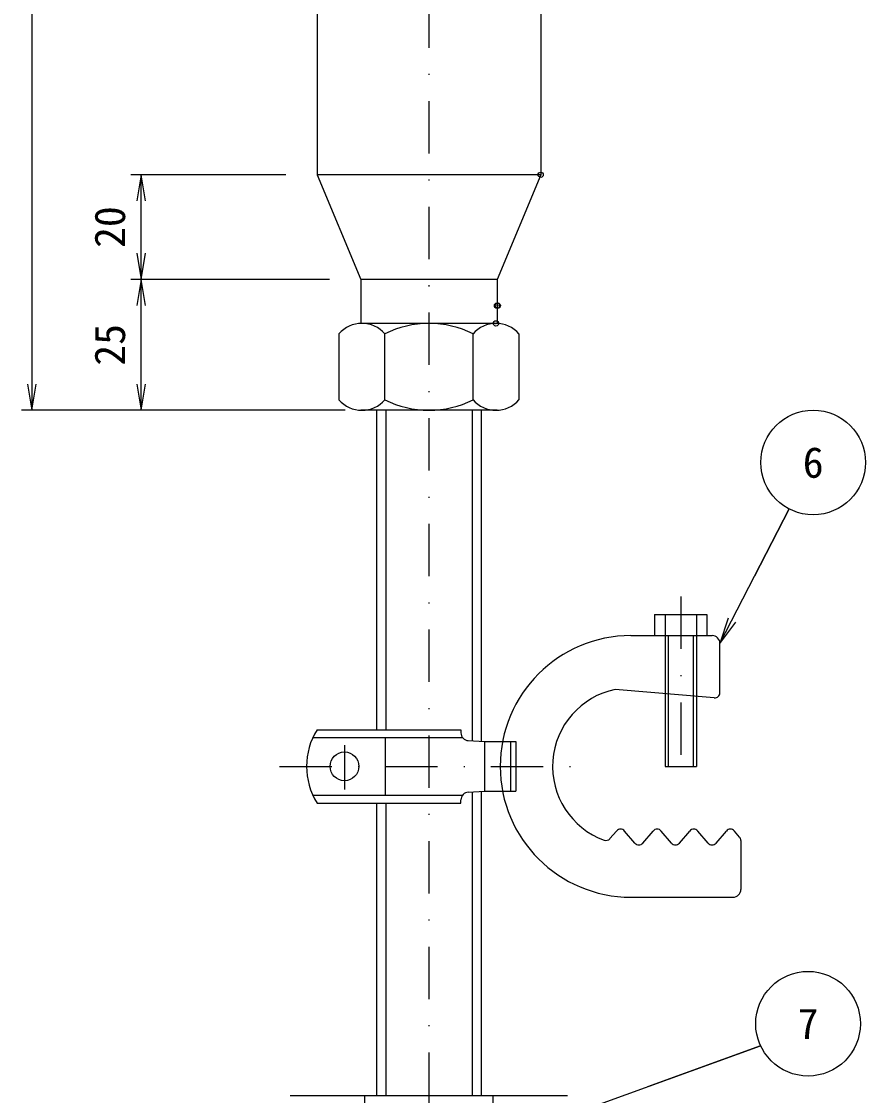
# Model space of a CAD drawing. Units: millimetres on the paper, with parts at other scales. Extents: x 0 to 1483, y 0 to 679.
# Drawn here: x 501.6 to 582.2, y 229.4 to 332 of the extents above; entities that cross this region are included whole.
import ezdxf
from ezdxf.enums import TextEntityAlignment as Align

# ---------------------------------------------------------------- set-up
doc = ezdxf.new("R2010")
doc.units = ezdxf.units.MM
doc.header["$PDMODE"] = 32
doc.header["$PDSIZE"] = 0.5
doc.linetypes.add('USER2', pattern=[10.01, 5, -2.5, 0.01, -2.5])
for name, color, linetype, lineweight in [('D-BMK', 2, 'USER2', 25), ('D-BYP', 7, 'Continuous', 25), ('D-STR', 1, 'Continuous', 25)]:
    doc.layers.add(name, color=color, linetype=linetype, lineweight=lineweight)
doc.layers.add('DEFPOINTS_8', color=7, linetype='Continuous')
doc.styles.add('ＭＳ ゴシック', font='')
doc.styles.get('ＭＳ ゴシック').set_extended_font_data('MS Gothic')

# ---------------------------------------------------------------- blocks, each defined once
blk = doc.blocks.new('open_arrow')
at = {"color": 0, "linetype": 'Continuous', "lineweight": -2}
blk.add_lwpolyline([(7.5, 1.25), (0, 0), (7.5, -1.25)], dxfattribs=at)

msp = doc.modelspace()

# ---------------------------------------------------------------- linework, layer by layer
at = {"layer": 'D-BMK'}
for p, q in [((540.54, 496.088), (540.54, 171.358)), ((564.592, 277.041), (564.592, 260.822)), ((532.467, 262.84), (532.467, 258.603)), ((526.262, 260.822), (555.623, 260.822))]:
    msp.add_line(p, q, dxfattribs=at)
at = {"layer": 'D-BYP'}
for p, q in [((502.606, 469.847), (502.606, 294.847)), ((526.865, 317.347), (512.04, 317.347)), ((513.04, 307.347), (513.04, 317.347)), ((531.04, 307.347), (512.04, 307.347)), ((531.04, 307.347), (512.04, 307.347)), ((513.04, 294.847), (513.04, 307.347)), ((532.54, 294.847), (501.606, 294.847)), ((531.54, 294.847), (512.04, 294.847)), ((535.54, 294.847), (535.54, 264.322)), ((536.415, 294.847), (536.415, 264.322)), ((544.665, 294.847), (544.665, 263.262)), ((545.54, 294.847), (545.54, 263.214)), ((529.439, 263.572), (543.749, 263.572)), ((536.342, 263.572), (536.342, 258.072)), ((545.842, 263.197), (545.842, 258.447)), ((529.439, 258.072), (543.749, 258.072)), ((544.665, 258.382), (544.665, 229.375)), ((545.54, 258.43), (545.54, 229.375)), ((535.54, 257.322), (535.54, 229.375)), ((536.415, 257.322), (536.415, 229.375)), ((534.415, 226.125), (534.415, 229.375)), ((546.665, 226.125), (546.665, 229.375))]:
    msp.add_line(p, q, dxfattribs=at)
for points in [[(568.342, 272.572), (574.96, 285.419), (571.651, 278.995)], [(550.58, 226.281), (572.231, 234.118), (561.405, 230.199)]]:
    msp.add_lwpolyline(points, dxfattribs=at)
for centre in [(577.25, 289.864), (576.759, 236.237)]:
    msp.add_circle(centre, 5, dxfattribs=at)
at = {"layer": 'D-STR'}
for p, q in [((529.865, 336.564), (529.865, 317.347)), ((551.215, 336.564), (551.215, 317.347)), ((529.865, 317.347), (534.04, 307.347)), ((551.215, 317.347), (529.865, 317.347)), ((551.215, 317.347), (547.04, 307.347)), ((534.04, 307.347), (534.04, 303.147)), ((547.04, 307.347), (534.04, 307.347)), ((547.04, 307.347), (547.04, 303.147)), ((546.944, 303.147), (534.136, 303.147)), ((531.94, 302.147), (531.94, 295.847)), ((536.332, 295.847), (536.332, 302.147)), ((544.748, 295.847), (544.748, 302.147)), ((549.14, 302.147), (549.14, 295.847)), ((547.04, 294.847), (534.04, 294.847)), ((546.944, 294.847), (534.136, 294.847)), ((562.092, 275.322), (562.092, 273.322)), ((562.092, 275.322), (567.092, 275.322)), ((563.092, 275.322), (563.092, 260.822)), ((566.092, 275.322), (566.092, 260.822)), ((567.092, 275.322), (567.092, 273.322)), ((559.842, 273.322), (567.592, 273.322)), ((563.392, 273.322), (563.392, 260.822)), ((565.792, 273.322), (565.792, 260.822)), ((568.342, 267.866), (568.342, 272.572)), ((567.799, 267.368), (558.342, 268.17)), ((529.842, 264.322), (543.592, 264.322)), ((543.592, 264.322), (543.592, 264.031)), ((544.3, 263.283), (545.842, 263.197)), ((545.842, 263.197), (548.842, 263.197)), ((548.342, 263.197), (548.342, 258.447)), ((548.842, 263.197), (548.842, 258.447)), ((563.092, 260.822), (566.092, 260.822)), ((543.592, 257.322), (543.592, 257.612)), ((544.3, 258.361), (545.842, 258.447)), ((545.842, 258.447), (548.842, 258.447)), ((529.842, 257.322), (543.592, 257.322)), ((557.832, 253.916), (558.463, 254.648)), ((560.213, 253.496), (559.221, 254.648)), ((560.971, 253.496), (561.963, 254.648)), ((563.713, 253.496), (562.721, 254.648)), ((564.471, 253.496), (565.463, 254.648)), ((567.213, 253.496), (566.221, 254.648)), ((567.971, 253.496), (568.963, 254.648)), ((570.221, 254.067), (569.721, 254.648)), ((570.342, 253.741), (570.342, 249.072)), ((559.842, 248.322), (569.592, 248.322)), ((527.29, 229.375), (553.79, 229.375))]:
    msp.add_line(p, q, dxfattribs=at)
msp.add_circle((532.467, 260.822), 1.375, dxfattribs=at)
for centre, radius, start, end in [((534.136, 300.236), 2.911, 41.03029, 138.96971), ((540.54, 293.792), 9.355, 90, 116.73391), ((540.54, 293.792), 9.355, 63.26609, 90), ((546.944, 300.236), 2.911, 41.03029, 138.96971), ((546.944, 300.236), 2.911, 41.03029, 90), ((534.136, 297.758), 2.911, 221.03029, 318.96971), ((540.54, 304.202), 9.355, 243.26609, 270), ((540.54, 304.202), 9.355, 270, 296.73391), ((546.944, 297.758), 2.911, 221.03029, 318.96971), ((546.944, 297.758), 2.911, 270, 318.96971), ((559.842, 260.822), 12.5, 90, 270), ((567.592, 272.572), 0.75, 0, 90), ((559.842, 260.822), 7.5, 101.53696, 250.05028), ((567.842, 267.866), 0.5, 265.15024, 0), ((535.467, 260.822), 6.625, 148.10921, 211.89079), ((544.342, 264.031), 0.75, 180, 266.82017), ((544.342, 257.612), 0.75, 93.17983, 180), ((558.842, 254.322), 0.5, 40.72585, 139.27415), ((562.342, 254.322), 0.5, 40.72585, 139.27415), ((565.842, 254.322), 0.5, 40.72585, 139.27415), ((569.342, 254.322), 0.5, 40.72585, 139.27415), ((557.453, 254.242), 0.5, 250.05028, 319.27415), ((560.592, 253.822), 0.5, 220.72585, 319.27415), ((564.092, 253.822), 0.5, 220.72585, 319.27415), ((567.592, 253.822), 0.5, 220.72585, 319.27415), ((569.842, 253.741), 0.5, 0, 40.72585), ((569.592, 249.072), 0.75, 270, 0)]:
    msp.add_arc(centre, radius, start, end, dxfattribs=at)
at = {"layer": 'DEFPOINTS_8'}
for p in [(551.215, 317.347), (551.215, 317.347), (547.04, 304.847), (547.04, 304.847), (547.115, 304.847), (547.115, 304.847), (546.944, 303.147)]:
    msp.add_point(p, dxfattribs=at)

# ---------------------------------------------------------------- block references
at = {"layer": 'D-BYP', "xscale": 0.333, "yscale": 0.333}
for p, rotation in [((513.04, 317.347), 270), ((513.04, 307.347), 90), ((513.04, 307.347), 270), ((502.606, 294.847), 90), ((513.04, 294.847), 90), ((568.342, 272.572), 62.7)]:
    msp.add_blockref('open_arrow', p, dxfattribs=dict(at, rotation=rotation))

# ---------------------------------------------------------------- texts
at = {"layer": 'D-BYP', "style": 'ＭＳ ゴシック'}
for s, p in [('20', (510.04, 312.347)), ('25', (510.04, 301.097))]:
    msp.add_text(s, height=2.933, rotation=90, dxfattribs=at).set_placement(p, align=Align.MIDDLE_CENTER)
for s, p in [('6', (577.25, 289.864)), ('7', (576.759, 236.237))]:
    msp.add_text(s, height=2.933, dxfattribs=at).set_placement(p, align=Align.MIDDLE_CENTER)

doc.saveas('drawing.dxf')
